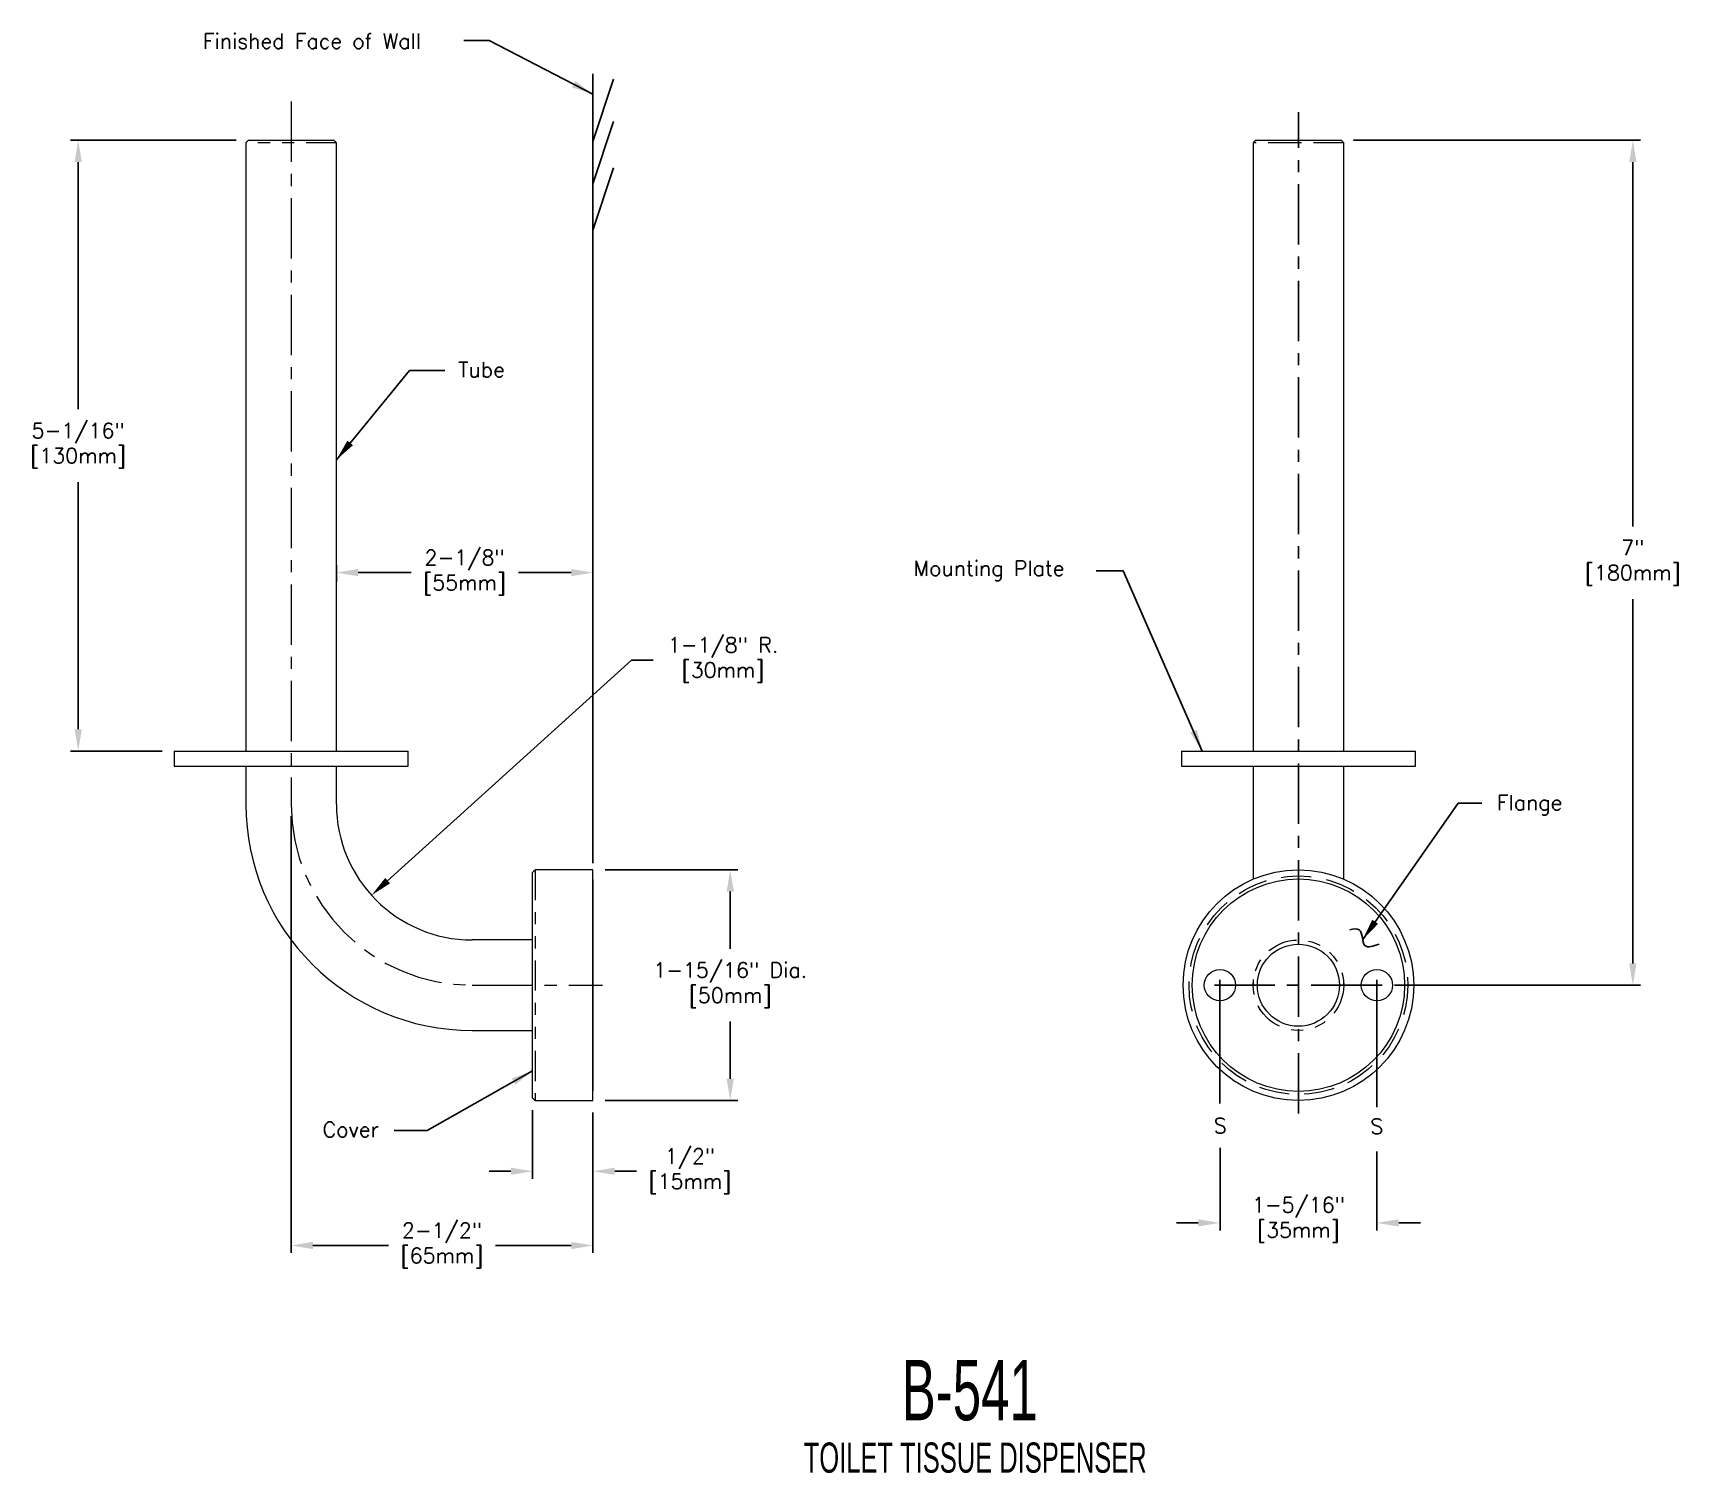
# Model space of a CAD drawing. Header units: inches. Extents: x 16.6 to 30.2, y 10.6 to 22.5.
import ezdxf

# ---------------------------------------------------------------- set-up
doc = ezdxf.new("R2010")
doc.units = ezdxf.units.IN
doc.header["$MEASUREMENT"] = 0
doc.header["$PDSIZE"] = -1
for name, pattern in [('CENTERX2', [0.8, 0.5, -0.1, 0.1, -0.1]), ('DASHED2', [0.375, 0.25, -0.125]), ('PHANTOM', [0.5, 0.25, -0.05, 0.05, -0.05, 0.05, -0.05])]:
    doc.linetypes.add(name, pattern=pattern)
for name, color, linetype in [('DIMENSIONS', 7, 'Continuous'), ('Object', 4, 'Continuous'), ('ObjectDM', 1, 'Continuous')]:
    doc.layers.add(name, color=color, linetype=linetype)
doc.styles.add('SLDTEXTSTYLE1', font='arial.ttf', dxfattribs={"width": 0.605})
doc.styles.get("Standard").update_dxf_attribs({"font": 'romans.shx'})
doc.dimstyles.get("Standard").update_dxf_attribs({"dimtxt": 0.125, "dimasz": 0.18, "dimexe": 0.0625, "dimexo": 0.1, "dimgap": 0.09, "dimtad": 0, "dimtih": 1, "dimtoh": 1, "dimdec": 4, "dimzin": 4, "dimdsep": 46, "dimlunit": 5, "dimtxsty": 'Standard', "dimcen": 0, "dimadec": 0, "dimazin": 3, "dimtfac": 1, "dimtdec": 4, "dimtofl": 0, "dimtmove": 0, "dimatfit": 3, "dimfxl": 1, "dimfrac": 2, "dimtolj": 1, "dimtzin": 0, "dimarcsym": 1})

# ---------------------------------------------------------------- blocks, each defined once
blk = doc.blocks.new('*D4')
at = {"layer": 'Defpoints', "color": 0}
for p in [(26.446, 13.372), (27.746, 13.344), (27.746, 12.651)]:
    blk.add_point(p, dxfattribs=at)
at = {"layer": 'ObjectDM', "color": 0, "lineweight": -2}
for p, q in [((26.446, 13.272), (26.446, 12.589)), ((27.746, 13.244), (27.746, 12.589)), ((26.266, 12.651), (26.086, 12.651)), ((27.926, 12.651), (28.106, 12.651))]:
    blk.add_line(p, q, dxfattribs=at)
at = {"layer": 'ObjectDM', "color": 0}
for points in [[(26.266, 12.681), (26.266, 12.621), (26.446, 12.651)], [(27.926, 12.681), (27.926, 12.621), (27.746, 12.651)]]:
    blk.add_solid(points, dxfattribs=at)
at = {"layer": 'ObjectDM', "color": 0, "insert": (27.096, 12.863), "char_height": 0.125, "attachment_point": 2}
blk.add_mtext('\\A1;1-5/16"\\P[35mm]', dxfattribs=at)
blk = doc.blocks.new('*D5')
at = {"layer": 'Defpoints', "color": 0}
for p in [(18.397, 21.621), (16.988, 16.561), (17.783, 16.561)]:
    blk.add_point(p, dxfattribs=at)
at = {"layer": 'ObjectDM', "color": 0, "lineweight": -2}
for p, q in [((18.297, 21.621), (16.925, 21.621)), ((16.988, 21.441), (16.988, 19.392)), ((16.988, 16.741), (16.988, 18.789)), ((17.683, 16.561), (16.925, 16.561))]:
    blk.add_line(p, q, dxfattribs=at)
at = {"layer": 'ObjectDM', "color": 0}
for points in [[(16.958, 21.441), (17.018, 21.441), (16.988, 21.621)], [(16.958, 16.741), (17.018, 16.741), (16.988, 16.561)]]:
    blk.add_solid(points, dxfattribs=at)
at = {"layer": 'ObjectDM', "color": 0, "insert": (16.988, 19.091), "char_height": 0.125, "attachment_point": 5}
blk.add_mtext('\\A1;5-1/16"\\P[130mm]', dxfattribs=at)
blk = doc.blocks.new('*D6')
at = {"layer": 'Defpoints', "color": 0}
for p in [(18.752, 16.121), (21.252, 13.666), (21.252, 12.464)]:
    blk.add_point(p, dxfattribs=at)
at = {"layer": 'ObjectDM', "color": 0, "lineweight": -2}
for p, q in [((18.752, 16.021), (18.752, 12.402)), ((21.252, 13.566), (21.252, 12.402)), ((18.932, 12.464), (19.558, 12.464)), ((21.072, 12.464), (20.446, 12.464))]:
    blk.add_line(p, q, dxfattribs=at)
at = {"layer": 'ObjectDM', "color": 0}
for points in [[(18.932, 12.494), (18.932, 12.434), (18.752, 12.464)], [(21.072, 12.494), (21.072, 12.434), (21.252, 12.464)]]:
    blk.add_solid(points, dxfattribs=at)
at = {"layer": 'ObjectDM', "color": 0, "insert": (20.002, 12.464), "char_height": 0.125, "attachment_point": 5}
blk.add_mtext('\\A1;2-1/2"\\P[65mm]', dxfattribs=at)
blk = doc.blocks.new('*D7')
at = {"layer": 'Defpoints', "color": 0}
for p in [(27.451, 21.621), (27.791, 14.621), (29.866, 14.621)]:
    blk.add_point(p, dxfattribs=at)
at = {"layer": 'ObjectDM', "color": 0, "lineweight": -2}
for p, q in [((27.551, 21.621), (29.928, 21.621)), ((29.866, 21.441), (29.866, 18.422)), ((29.866, 14.801), (29.866, 17.819)), ((27.891, 14.621), (29.928, 14.621))]:
    blk.add_line(p, q, dxfattribs=at)
at = {"layer": 'ObjectDM', "color": 0}
for points in [[(29.836, 21.441), (29.896, 21.441), (29.866, 21.621)], [(29.836, 14.801), (29.896, 14.801), (29.866, 14.621)]]:
    blk.add_solid(points, dxfattribs=at)
at = {"layer": 'ObjectDM', "color": 0, "insert": (29.866, 18.121), "char_height": 0.125, "attachment_point": 5}
blk.add_mtext('\\A1;7"\\P[180mm]', dxfattribs=at)
blk = doc.blocks.new('*D8')
at = {"layer": 'Defpoints', "color": 0}
for p in [(20.752, 13.686), (21.252, 13.666), (21.252, 13.079)]:
    blk.add_point(p, dxfattribs=at)
at = {"layer": 'ObjectDM', "color": 0, "lineweight": -2}
for p, q in [((20.752, 13.586), (20.752, 13.017)), ((21.252, 13.566), (21.252, 13.017)), ((20.572, 13.079), (20.392, 13.079)), ((21.432, 13.079), (21.612, 13.079))]:
    blk.add_line(p, q, dxfattribs=at)
at = {"layer": 'ObjectDM', "color": 0}
for points in [[(20.572, 13.109), (20.572, 13.049), (20.752, 13.079)], [(21.432, 13.109), (21.432, 13.049), (21.252, 13.079)]]:
    blk.add_solid(points, dxfattribs=at)
at = {"layer": 'ObjectDM', "color": 0, "insert": (22.056, 13.079), "char_height": 0.125, "attachment_point": 5}
blk.add_mtext('\\A1;1/2"\\P[15mm]', dxfattribs=at)
blk = doc.blocks.new('*D9')
at = {"layer": 'Defpoints', "color": 0}
for p in [(21.252, 15.576), (21.252, 13.666), (22.389, 13.666)]:
    blk.add_point(p, dxfattribs=at)
at = {"layer": 'ObjectDM', "color": 0, "lineweight": -2}
for p, q in [((21.352, 15.576), (22.451, 15.576)), ((22.389, 15.396), (22.389, 14.922)), ((22.389, 13.846), (22.389, 14.319)), ((21.352, 13.666), (22.451, 13.666))]:
    blk.add_line(p, q, dxfattribs=at)
at = {"layer": 'ObjectDM', "color": 0}
for points in [[(22.359, 15.396), (22.419, 15.396), (22.389, 15.576)], [(22.359, 13.846), (22.419, 13.846), (22.389, 13.666)]]:
    blk.add_solid(points, dxfattribs=at)
at = {"layer": 'ObjectDM', "color": 0, "insert": (22.389, 14.621), "char_height": 0.125, "attachment_point": 5}
blk.add_mtext('\\A1;1-15/16" Dia.\\P[50mm]', dxfattribs=at)
blk = doc.blocks.new('*D10')
at = {"layer": 'Defpoints', "color": 0}
for p in [(20.252, 16.121), (19.418, 15.366)]:
    blk.add_point(p, dxfattribs=at)
at = {"layer": 'ObjectDM', "color": 0, "lineweight": -2}
for p, q in [((21.572, 17.315), (19.551, 15.486)), ((21.752, 17.315), (21.572, 17.315))]:
    blk.add_line(p, q, dxfattribs=at)
at = {"layer": 'ObjectDM', "color": 0}
blk.add_solid([(19.531, 15.509), (19.571, 15.464), (19.418, 15.366)], dxfattribs=at)
at = {"layer": 'ObjectDM', "color": 0, "insert": (22.33, 17.315), "char_height": 0.125, "attachment_point": 5}
blk.add_mtext('\\A1;1-1/8" R.\\P[30mm]', dxfattribs=at)
blk = doc.blocks.new('*D11')
at = {"layer": 'Defpoints', "color": 0}
for p in [(21.252, 18.039), (21.252, 18.039), (19.127, 17.862)]:
    blk.add_point(p, dxfattribs=at)
at = {"layer": 'ObjectDM', "color": 0, "lineweight": -2}
for p, q in [((21.252, 18.139), (21.252, 18.102)), ((19.127, 17.962), (19.127, 18.102)), ((19.307, 18.039), (19.745, 18.039)), ((21.072, 18.039), (20.634, 18.039))]:
    blk.add_line(p, q, dxfattribs=at)
at = {"layer": 'ObjectDM', "color": 0}
for points in [[(19.307, 18.069), (19.307, 18.009), (19.127, 18.039)], [(21.072, 18.069), (21.072, 18.009), (21.252, 18.039)]]:
    blk.add_solid(points, dxfattribs=at)
at = {"layer": 'ObjectDM', "color": 0, "insert": (20.189, 18.039), "char_height": 0.125, "attachment_point": 5}
blk.add_mtext('\\A1;2-1/8"\\P[55mm]', dxfattribs=at)

msp = doc.modelspace()

# ---------------------------------------------------------------- linework, layer by layer
at = {"layer": 'DIMENSIONS', "color": 1}
for p, q in [((21.2519, 15.63235), (21.2519, 22.17081)), ((21.2519, 21.61046), (21.42122, 22.12673)), ((21.2519, 21.26072), (21.42122, 21.777)), ((21.2519, 20.87768), (21.42122, 21.39396))]:
    msp.add_line(p, q, dxfattribs=at)
at = {"layer": 'Object', "linetype": 'PHANTOM', "lineweight": 15}
for p, q in [((19.1269, 21.60055), (18.3769, 21.60055)), ((27.09555, 21.60055), (26.72055, 21.60055)), ((27.47055, 21.60055), (27.09555, 21.60055)), ((20.7719, 15.57555), (20.7719, 13.66555))]:
    msp.add_line(p, q, dxfattribs=at)
at = {"layer": 'Object', "linetype": 'Continuous', "lineweight": 15}
for p, q in [((19.1069, 21.62055), (18.3969, 21.62055)), ((27.09555, 21.62055), (26.74055, 21.62055)), ((27.45055, 21.62055), (27.09555, 21.62055)), ((17.78315, 16.56055), (19.72065, 16.56055)), ((26.1268, 16.56055), (28.0643, 16.56055)), ((17.78315, 16.43555), (19.72065, 16.43555)), ((26.1268, 16.43555), (28.0643, 16.43555)), ((26.72055, 16.12055), (26.72055, 15.49884)), ((27.47055, 15.49884), (27.47055, 16.12055)), ((20.7519, 13.68555), (20.7519, 15.55555)), ((21.2519, 13.66555), (21.2519, 15.57555)), ((21.2519, 15.49655), (21.2519, 13.74455)), ((26.72055, 14.66808), (26.72055, 14.62055)), ((27.47055, 14.62055), (27.47055, 14.66808))]:
    msp.add_line(p, q, dxfattribs=at)
for centre, radius in [((27.09555, 14.62055), 0.955), ((27.09555, 14.62055), 0.88), ((27.09555, 14.62055), 0.34), ((26.44555, 14.62055), 0.13), ((27.74555, 14.62055), 0.13)]:
    msp.add_circle(centre, radius, dxfattribs=at)
at = {"layer": 'Object', "linetype": 'DASHED2', "lineweight": 15}
msp.add_circle((27.09555, 14.62055), 0.906, dxfattribs=at)
at = {"layer": 'Object', "linetype": 'PHANTOM', "lineweight": 15}
msp.add_circle((27.09555, 14.62055), 0.375, dxfattribs=at)
at = {"layer": 'Object', "linetype": 'Continuous', "lineweight": 15}
for radius in [1.875, 1.125]:
    msp.add_arc((20.2519, 16.12055), radius, 180, 270, dxfattribs=at)
for points in [[(18.3969, 21.62055), (18.3769, 21.60055)], [(18.3769, 21.60055), (18.3769, 16.56055)], [(19.1269, 21.60055), (19.1069, 21.62055)], [(19.1269, 16.56055), (19.1269, 21.60055)], [(26.74055, 21.62055), (26.72055, 21.60055)], [(26.72055, 21.60055), (26.72055, 16.56055)], [(27.47055, 21.60055), (27.45055, 21.62055)], [(27.47055, 16.56055), (27.47055, 21.60055)], [(17.78315, 16.56055), (17.78315, 16.43555)], [(19.72065, 16.43555), (19.72065, 16.56055)], [(26.1268, 16.56055), (26.1268, 16.43555)], [(28.0643, 16.43555), (28.0643, 16.56055)], [(18.3769, 16.43555), (18.3769, 16.12055)], [(19.1269, 16.12055), (19.1269, 16.43555)], [(26.72055, 16.43555), (26.72055, 16.12055)], [(27.47055, 16.12055), (27.47055, 16.43555)], [(20.7719, 15.57555), (20.7519, 15.55555)], [(21.2519, 15.57555), (20.7719, 15.57555)], [(20.7519, 14.99555), (20.2519, 14.99555)], [(20.2519, 14.24555), (20.7519, 14.24555)], [(20.7519, 13.68555), (20.7719, 13.66555)], [(20.7719, 13.66555), (21.2519, 13.66555)]]:
    msp.add_open_spline(points, degree=1, dxfattribs=at)
at = {"layer": 'ObjectDM', "color": 1, "linetype": 'CENTERX2', "lineweight": 0}
for p, q in [((18.7519, 21.94192), (18.7519, 16.12055)), ((20.2519, 14.62055), (21.33064, 14.62055))]:
    msp.add_line(p, q, dxfattribs=at)
at = {"layer": 'ObjectDM', "linetype": 'CENTERX2'}
for p, q in [((27.09555, 13.55735), (27.09555, 21.85434)), ((26.40055, 14.62055), (27.79055, 14.62055))]:
    msp.add_line(p, q, dxfattribs=at)
at = {"layer": 'ObjectDM'}
for p, q in [((26.44555, 13.64033), (26.44555, 14.66555)), ((27.70055, 14.62055), (27.79055, 14.62055)), ((27.74555, 13.60898), (27.74555, 14.66555))]:
    msp.add_line(p, q, dxfattribs=at)
at = {"layer": 'ObjectDM', "color": 1, "linetype": 'CENTERX2', "lineweight": 0}
msp.add_arc((20.2519, 16.12055), 1.5, 180, 270, dxfattribs=at)
at = {"layer": 'ObjectDM'}
msp.add_spline([(27.52014, 15.07943), (27.59996, 15.07921), (27.64667, 14.94945), (27.76383, 14.95999)], degree=3, dxfattribs=at)

# ---------------------------------------------------------------- texts
at = {"color": 1}
msp.add_text('Finished Face of Wall', height=0.125, dxfattribs=at).set_placement((18.02166, 22.37997))
at = {"layer": 'ObjectDM'}
for s, p in [('Tube', (20.13628, 19.65773)), ('Mounting Plate', (23.90874, 18.0122)), ('Flange', (28.74039, 16.07078)), ('S', (26.39421, 13.39516)), ('S', (27.69158, 13.38932)), ('Cover', (19.0132, 13.36239))]:
    msp.add_text(s, height=0.125, dxfattribs=at).set_placement(p)
at = {"layer": 'ObjectDM', "style": 'SLDTEXTSTYLE1', "width": 0.605}
for s, height, p in [('B-541', 0.5, (23.8097, 11.01601)), ('TOILET TISSUE DISPENSER', 0.25, (22.99781, 10.58157))]:
    msp.add_text(s, height=height, dxfattribs=at).set_placement(p)

# ---------------------------------------------------------------- dimensions: what is measured, and where the dimension line sits
at = {"layer": 'ObjectDM'}
for base, p1, p2, text, override, picture, middle in [((16.98778, 16.56055), (18.3969, 21.62055), (17.78315, 16.56055), '5-1/16"\\P[130mm]', {"dimpost": '"\\X', "dimtxsty": 'Standard'}, '*D5', (16.98778, 19.09055)), ((29.86553, 14.62055), (27.45055, 21.62055), (27.79055, 14.62055), '7"\\P[180mm]', {"dimpost": '"\\X'}, '*D7', (29.86553, 18.12055)), ((22.38867, 13.66555), (21.2519, 15.57555), (21.2519, 13.66555), '1-15/16" Dia.\\P[50mm]', {"dimpost": '"\\X'}, '*D9', (22.38867, 14.62055))]:
    dim = msp.add_linear_dim(base=base, p1=p1, p2=p2, angle=90, text=text, dimstyle='Standard', override=override, dxfattribs=at)
    dim.commit()
    dim.dimension.update_dxf_attribs({"geometry": picture, "text_midpoint": middle})
for base, p1, p2, text, override, picture, middle in [((21.2519, 18.03945), (19.1269, 17.86204), (21.2519, 18.03945), '2-1/8"\\P[55mm]', {"dimpost": '"\\X'}, '*D11', (20.1894, 18.03945)), ((21.2519, 12.46402), (18.7519, 16.12055), (21.2519, 13.66555), '2-1/2"\\P[65mm]', {"dimpost": '"\\X', "dimtxsty": 'Standard'}, '*D6', (20.0019, 12.46402)), ((21.2519, 13.07906), (20.7519, 13.68555), (21.2519, 13.66555), '1/2"\\P[15mm]', {"dimpost": '"\\X'}, '*D8', (22.05606, 13.07906))]:
    dim = msp.add_linear_dim(base=base, p1=p1, p2=p2, text=text, dimstyle='Standard', override=override, dxfattribs=at)
    dim.commit()
    dim.dimension.update_dxf_attribs({"geometry": picture, "text_midpoint": middle})
dim = msp.add_radius_dim(center=(20.2519, 16.12055), mpoint=(19.41774, 15.3657), text='1-1/8" R.\\P[30mm]', dimstyle='Standard', override={"dimpost": '"\\X', "dimtmove": 1}, dxfattribs=at)
dim.commit()
dim.dimension.update_dxf_attribs({"geometry": '*D10', "text_midpoint": (21.57222, 17.31535), "dimtype": 164})
dim = msp.add_linear_dim(base=(27.74555, 12.65143), p1=(26.44555, 13.3721), p2=(27.74555, 13.34423), text='1-5/16"\\P[35mm]', dimstyle='Standard', override={"dimpost": '"\\X', "dimtxsty": 'Standard'}, dxfattribs=at)
dim.commit()
dim.dimension.update_dxf_attribs({"geometry": '*D4', "text_midpoint": (27.09555, 12.65143), "dimtype": 160})

# ---------------------------------------------------------------- leaders
at = {"layer": 'DIMENSIONS', "color": 1}
msp.add_leader([(21.2519, 22.00319), (20.39139, 22.44818), (20.18229, 22.44818)], dimstyle='Standard', dxfattribs=at)
at = {"layer": 'ObjectDM'}
for points in [[(19.1269, 18.9738), (19.73169, 19.71244), (20.02451, 19.71244)], [(26.29904, 16.56055), (25.6437, 18.05399), (25.4206, 18.05399)], [(27.62816, 14.99843), (28.41829, 16.12931), (28.61452, 16.12931)], [(20.7519, 13.91034), (19.87742, 13.41779), (19.60658, 13.41779)]]:
    msp.add_leader(points, dimstyle='Standard', override={"dimgap": 0.09, "dimtad": 0}, dxfattribs=at)

doc.saveas('drawing.dxf')
